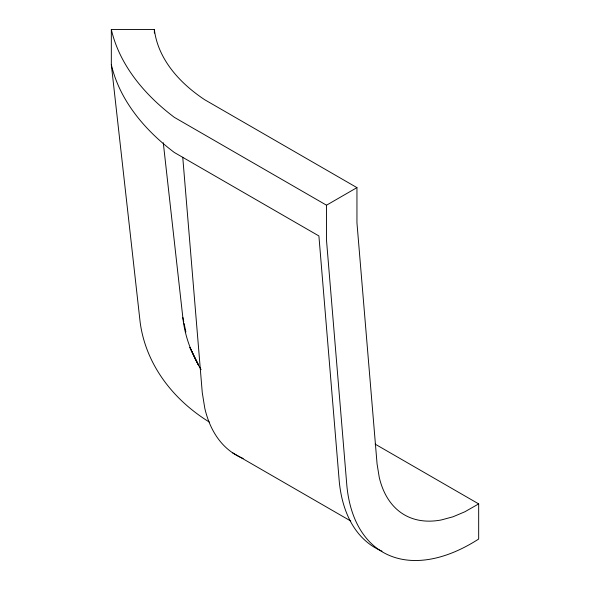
<?xml version="1.0" encoding="UTF-8"?>
<svg xmlns="http://www.w3.org/2000/svg" width="590" height="590" viewBox="0 0 590 590"><rect width="100%" height="100%" fill="white"/><g stroke="black" fill="none" stroke-linecap="round" stroke-linejoin="round"><path stroke-width="0.89" d="M326.513 205.202L356.95 187.627L356.95 222.769L377.076 463.969L379.23 477.258A134.055 77.401 -60 0 0 441.372 519.938L452.987 516.796L464.905 511.759L478.674 503.897L478.674 539.039A177.184 102.299 -60 0 1 346.883 485.968L326.513 240.344L326.513 205.202L174.352 117.351A320.518 185.054 0 0 1 111.326 29.5L154.359 29.5A207.068 119.549 0 0 0 204.782 99.784L356.95 187.627M375.107 444.1L478.674 503.897M232.431 452.707L350.77 521.036M201.094 369.642C191.455 353.683 184.759 336.116 182.834 317.464L163.283 142.773M182.834 317.464L183.726 321.734M184.087 323.445L185.872 331.993M111.326 29.5L111.326 64.642L140.125 322.029A177.184 144.668 0 0 0 209.288 422.049M182.753 157.242L202.267 392.623L204.811 408.346A166.402 96.074 -60 0 0 243.169 458.467M154.359 29.5L154.359 33.106M381.988 551.156A177.184 102.299 -60 0 1 339.272 481.58L318.902 235.948L174.352 152.493A320.518 185.054 0 0 1 111.326 64.642M198.469 364.996L189.958 347.613L198.469 364.996"/></g></svg>
